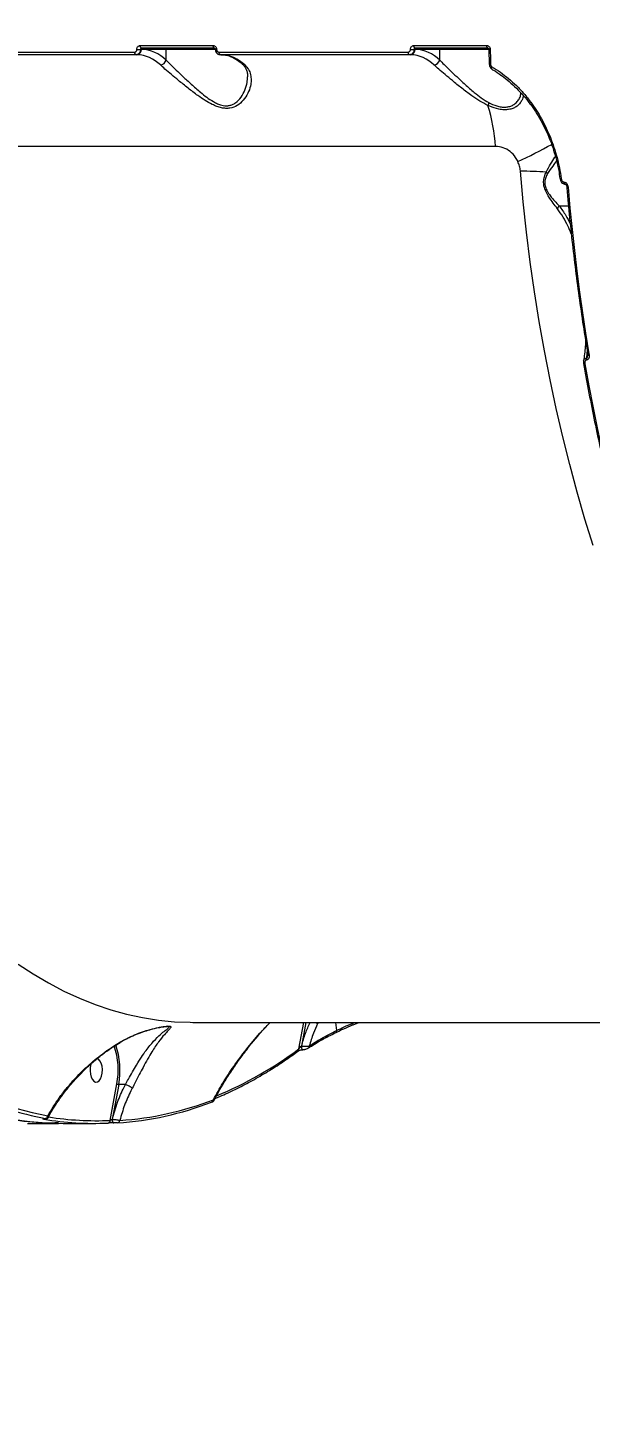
# Model space of a CAD drawing. Header units: millimetres. Extents: x -6028 to 5958, y -6064 to 4137.
# Drawn here: x -2697 to -2486, y 839 to 1356 of the extents above; entities that cross this region are included whole.
import ezdxf

# ---------------------------------------------------------------- set-up
doc = ezdxf.new("R2010")
doc.units = ezdxf.units.MM
for name, color, linetype in [('DIKOM_ОБЪЕКТ', 7, 'Continuous'), ('DIKOM_РАЗМЕР_ЗОНА', 7, 'Continuous'), ('DIKOM_РАЗМЕР_ОБЪЕКТА', 7, 'Continuous')]:
    doc.layers.add(name, color=color, linetype=linetype)
doc.styles.add('style1', font='arial.ttf', dxfattribs={"width": 0.8})
doc.dimstyles.new('1-50', dxfattribs={"dimtxt": 300, "dimasz": 200, "dimexe": 100, "dimexo": 0, "dimgap": 100, "dimtad": 1, "dimtxsty": 'style1', "dimcen": 200, "dimclrd": 7, "dimclre": 7, "dimclrt": 7, "dimadec": 1, "dimazin": 2, "dimtfac": 1, "dimtmove": 0, "dimatfit": 2, "dimfxl": 0, "dimlwd": 25, "dimlwe": 18, "dimarcsym": 0})

# ---------------------------------------------------------------- blocks, each defined once
blk = doc.blocks.new('*D9')
at = {"layer": 'Defpoints', "color": 0, "transparency": 16777216}
for p in [(-6027.56, 1459.58), (4556.58, 1382.7), (4556.58, -5964.37)]:
    blk.add_point(p, dxfattribs=at)
at = {"layer": 'DIKOM_РАЗМЕР_ЗОНА', "color": 7, "lineweight": 18, "transparency": 16777216}
for p, q in [((-6027.56, 1459.58), (-6027.56, -6064.37)), ((4556.58, 1382.7), (4556.58, -6064.37))]:
    blk.add_line(p, q, dxfattribs=at)
at = {"layer": 'DIKOM_РАЗМЕР_ЗОНА', "color": 7, "lineweight": 25, "transparency": 16777216}
blk.add_line((-5827.56, -5964.37), (4356.58, -5964.37), dxfattribs=at)
at = {"layer": 'DIKOM_РАЗМЕР_ЗОНА', "color": 7, "transparency": 16777216}
for points in [[(-5827.56, -5931.03), (-5827.56, -5997.7), (-6027.56, -5964.37)], [(4356.58, -5931.03), (4356.58, -5997.7), (4556.58, -5964.37)]]:
    blk.add_solid(points, dxfattribs=at)
at = {"layer": 'DIKOM_РАЗМЕР_ЗОНА', "color": 7, "transparency": 16777216, "insert": (157.08, -5711.2), "char_height": 300, "attachment_point": 5, "style": 'style1'}
blk.add_mtext('10600', dxfattribs=at)
blk = doc.blocks.new('*D12')
at = {"layer": 'Defpoints', "color": 0, "transparency": 16777216}
for p in [(3056.58, 1987.9), (-4027.97, 676.5), (3056.58, -3714.77)]:
    blk.add_point(p, dxfattribs=at)
at = {"layer": 'DIKOM_РАЗМЕР_ОБЪЕКТА', "color": 7, "lineweight": 18, "transparency": 16777216}
for p, q in [((3056.58, 1987.9), (3056.58, -3814.77)), ((-4027.97, 676.5), (-4027.97, -3814.77))]:
    blk.add_line(p, q, dxfattribs=at)
at = {"layer": 'DIKOM_РАЗМЕР_ОБЪЕКТА', "color": 7, "lineweight": 25, "transparency": 16777216}
blk.add_line((-3827.97, -3714.77), (2856.58, -3714.77), dxfattribs=at)
at = {"layer": 'DIKOM_РАЗМЕР_ОБЪЕКТА', "color": 7, "transparency": 16777216}
for points in [[(-3827.97, -3681.44), (-3827.97, -3748.11), (-4027.97, -3714.77)], [(2856.58, -3681.44), (2856.58, -3748.11), (3056.58, -3714.77)]]:
    blk.add_solid(points, dxfattribs=at)
at = {"layer": 'DIKOM_РАЗМЕР_ОБЪЕКТА', "color": 7, "transparency": 16777216, "insert": (20, -3461.6), "char_height": 300, "attachment_point": 5, "style": 'style1'}
blk.add_mtext('7100', dxfattribs=at)

msp = doc.modelspace()

# ---------------------------------------------------------------- linework, layer by layer
at = {"layer": 'DIKOM_ОБЪЕКТ', "color": 7, "linetype": 'Continuous', "lineweight": 15}
for p, q in [((-2654.959, 1349.236), (-2627.53, 1349.236)), ((-2552.099, 1349.236), (-2524.67, 1349.236)), ((-2728.198, 1346.73), (-2657.054, 1346.73)), ((-2656.539, 1345.771), (-2727.684, 1345.771)), ((-2656.199, 1345.771), (-2656.539, 1345.771)), ((-2654.485, 1347.771), (-2654.845, 1347.771)), ((-2645.217, 1347.771), (-2654.485, 1347.771)), ((-2627.015, 1348.271), (-2654.445, 1348.271)), ((-2645.217, 1343.72), (-2645.217, 1347.771)), ((-2626.67, 1347.771), (-2645.217, 1347.771)), ((-2625.338, 1346.73), (-2554.194, 1346.73)), ((-2553.679, 1345.771), (-2624.824, 1345.771)), ((-2553.339, 1345.771), (-2553.679, 1345.771)), ((-2551.625, 1347.771), (-2551.985, 1347.771)), ((-2542.357, 1347.771), (-2551.625, 1347.771)), ((-2524.155, 1348.271), (-2551.584, 1348.271)), ((-2542.357, 1343.72), (-2542.357, 1347.771)), ((-2523.81, 1347.771), (-2542.357, 1347.771)), ((-2523.841, 1347.751), (-2523.711, 1342.131)), ((-2521.361, 1311.268), (-2821.37, 1311.268)), ((-2497.139, 1299.185), (-2497.14, 1299.18)), ((-2495.628, 1297.867), (-2495.548, 1297.867)), ((-2495.12, 1297.024), (-2495.06, 1297.024)), ((-2497.446, 1288.854), (-2493.946, 1288.854)), ((-2487.12, 1230.918), (-2487.224, 1230.918)), ((-2486.954, 1234.749), (-2487.222, 1231.565)), ((-2487.222, 1231.565), (-2487.118, 1231.565)), ((-2487.118, 1231.565), (-2486.756, 1233.567)), ((-2635.107, 981.771), (-2372.999, 981.771)), ((-2595.263, 971.783), (-2593.41, 981.771)), ((-2592.708, 981.771), (-2594.368, 972.825)), ((-2588.041, 981.771), (-2588.258, 981.298)), ((-2581.492, 981.771), (-2581.121, 978.685)), ((-2581.304, 978), (-2581.316, 977.993)), ((-2574.885, 980.886), (-2572.748, 981.771)), ((-2594.368, 972.825), (-2594.293, 972.825)), ((-2591.676, 972.14), (-2591.696, 972.127)), ((-2593.883, 971.486), (-2593.808, 971.486)), ((-2666.204, 944.896), (-2663.698, 958.583)), ((-2663.027, 958.418), (-2665.433, 945.274)), ((-2660.494, 958.418), (-2663.027, 958.418)), ((-2660.494, 958.418), (-2660.487, 958.417)), ((-2697.28, 943.771), (-2685.637, 943.771)), ((-2690.862, 945.533), (-2690.773, 945.533)), ((-2690.815, 945.529), (-2690.862, 945.533)), ((-2690.815, 945.529), (-2690.726, 945.529)), ((-2690.726, 945.529), (-2690.773, 945.533)), ((-2683.923, 943.771), (-2672.351, 943.771)), ((-2665.433, 945.274), (-2665.405, 945.274)), ((-2664.948, 943.939), (-2664.92, 943.939)), ((-2664.948, 943.939), (-2664.934, 943.939)), ((-2664.92, 943.939), (-2664.905, 943.939))]:
    msp.add_line(p, q, dxfattribs=at)
at = {"layer": 'DIKOM_ОБЪЕКТ', "color": 7, "linetype": 'Continuous', "lineweight": 15, "flags": 128}
for points in [[(-2654.445, 1348.271), (-2654.543, 1348.289), (-2654.637, 1348.343), (-2654.725, 1348.432), (-2654.802, 1348.551), (-2654.866, 1348.697), (-2654.915, 1348.864), (-2654.946, 1349.046), (-2654.959, 1349.236)], [(-2627.015, 1348.271), (-2627.113, 1348.289), (-2627.208, 1348.343), (-2627.296, 1348.432), (-2627.373, 1348.551), (-2627.437, 1348.697), (-2627.486, 1348.864), (-2627.517, 1349.046), (-2627.53, 1349.236)], [(-2551.584, 1348.271), (-2551.683, 1348.289), (-2551.777, 1348.343), (-2551.865, 1348.432), (-2551.942, 1348.551), (-2552.006, 1348.697), (-2552.055, 1348.864), (-2552.086, 1349.046), (-2552.099, 1349.236)], [(-2524.155, 1348.271), (-2524.253, 1348.289), (-2524.348, 1348.343), (-2524.436, 1348.432), (-2524.513, 1348.551), (-2524.577, 1348.697), (-2524.626, 1348.864), (-2524.657, 1349.046), (-2524.67, 1349.236)], [(-2656.539, 1345.771), (-2656.637, 1345.789), (-2656.731, 1345.843), (-2656.819, 1345.931), (-2656.896, 1346.049), (-2656.96, 1346.194), (-2657.009, 1346.36), (-2657.04, 1346.541), (-2657.054, 1346.73)], [(-2624.824, 1345.771), (-2624.922, 1345.789), (-2625.016, 1345.843), (-2625.103, 1345.931), (-2625.181, 1346.049), (-2625.245, 1346.194), (-2625.293, 1346.36), (-2625.325, 1346.541), (-2625.338, 1346.73)], [(-2553.679, 1345.771), (-2553.777, 1345.789), (-2553.871, 1345.843), (-2553.959, 1345.931), (-2554.036, 1346.049), (-2554.1, 1346.194), (-2554.149, 1346.36), (-2554.18, 1346.541), (-2554.194, 1346.73)], [(-2523.356, 1347.732), (-2523.342, 1347.029), (-2523.327, 1346.325), (-2523.312, 1345.622), (-2523.296, 1344.919), (-2523.279, 1344.215), (-2523.262, 1343.512), (-2523.244, 1342.809), (-2523.226, 1342.106)], [(-2522.713, 1340.397), (-2522.761, 1340.433), (-2522.811, 1340.509), (-2522.84, 1340.612), (-2522.846, 1340.739), (-2522.83, 1340.885), (-2522.791, 1341.044), (-2522.732, 1341.212)], [(-2522.605, 1340.373), (-2522.692, 1340.387), (-2522.713, 1340.397)], [(-2508.385, 1327.358), (-2508.404, 1327.399), (-2508.398, 1327.465), (-2508.363, 1327.549), (-2508.299, 1327.647), (-2508.211, 1327.757), (-2508.1, 1327.873)], [(-2484.65, 1161.131), (-2487.756, 1171.101), (-2490.703, 1181.251), (-2493.49, 1191.57), (-2496.113, 1202.049), (-2498.57, 1212.679), (-2500.859, 1223.45), (-2502.978, 1234.351), (-2504.925, 1245.372), (-2506.698, 1256.504), (-2508.295, 1267.735), (-2509.715, 1279.056), (-2510.956, 1290.455), (-2512.018, 1301.923)], [(-2495.119, 1297.024), (-2495.26, 1297.062), (-2495.393, 1297.177), (-2495.505, 1297.36), (-2495.585, 1297.596), (-2495.628, 1297.867)], [(-2495.048, 1297.024), (-2495.179, 1297.062), (-2495.313, 1297.177), (-2495.424, 1297.36), (-2495.505, 1297.596), (-2495.548, 1297.867)], [(-2494.1, 1295.925), (-2493.39, 1287.973), (-2492.6, 1280.05), (-2491.733, 1272.157), (-2490.787, 1264.298), (-2489.764, 1256.476), (-2488.663, 1248.694), (-2487.486, 1240.954), (-2486.233, 1233.259)], [(-2486.729, 1233.404), (-2486.728, 1233.397), (-2486.695, 1233.35), (-2486.626, 1233.311), (-2486.523, 1233.283), (-2486.39, 1233.265), (-2486.233, 1233.259)], [(-2488.274, 1229.608), (-2488.268, 1229.589), (-2488.23, 1229.545), (-2488.158, 1229.508), (-2488.056, 1229.481), (-2487.928, 1229.465), (-2487.777, 1229.459)], [(-2487.777, 1229.459), (-2486.287, 1221.176), (-2484.709, 1212.956), (-2483.042, 1204.801), (-2481.288, 1196.715), (-2479.448, 1188.703), (-2477.522, 1180.767), (-2475.51, 1172.91), (-2473.415, 1165.137)], [(-2700.827, 1003.713), (-2695.141, 999.988), (-2689.399, 996.603), (-2683.606, 993.559), (-2677.768, 990.859), (-2671.891, 988.506), (-2665.979, 986.503), (-2660.039, 984.85), (-2654.076, 983.55), (-2648.094, 982.604), (-2642.101, 982.012), (-2636.101, 981.775), (-2635.107, 981.771)], [(-2594.368, 972.825), (-2594.397, 972.546), (-2594.385, 972.263), (-2594.332, 971.997), (-2594.243, 971.772), (-2594.125, 971.603), (-2593.988, 971.507), (-2593.885, 971.486)], [(-2594.293, 972.825), (-2594.322, 972.546), (-2594.31, 972.263), (-2594.257, 971.997), (-2594.169, 971.772), (-2594.051, 971.603), (-2593.913, 971.507), (-2593.802, 971.486)], [(-2673.501, 966.021), (-2673.746, 964.831), (-2673.809, 963.556), (-2673.684, 962.299), (-2673.382, 961.16), (-2672.926, 960.233), (-2672.355, 959.593), (-2671.714, 959.291), (-2671.055, 959.352), (-2670.432, 959.771), (-2669.894, 960.514), (-2669.487, 961.521), (-2669.241, 962.71), (-2669.179, 963.985), (-2669.304, 965.242), (-2669.606, 966.381), (-2670.061, 967.308), (-2670.632, 967.948), (-2671.111, 968.209)], [(-2627.946, 951.792), (-2628.038, 951.765), (-2628.196, 951.748)], [(-2665.433, 945.274), (-2665.461, 945.038), (-2665.458, 944.796), (-2665.425, 944.562), (-2665.365, 944.351), (-2665.28, 944.174), (-2665.175, 944.041), (-2665.058, 943.962), (-2664.948, 943.939)], [(-2665.405, 945.274), (-2665.433, 945.038), (-2665.43, 944.796), (-2665.397, 944.562), (-2665.337, 944.351), (-2665.252, 944.174), (-2665.147, 944.041), (-2665.029, 943.962), (-2664.92, 943.939)]]:
    msp.add_lwpolyline(points, dxfattribs=at)
at = {"layer": 'DIKOM_ОБЪЕКТ', "color": 7, "linetype": 'Continuous', "lineweight": 15}
for centre, radius, start, end in [((-2656.168, 1370.66), 22.928, 269.87941, 273.30945), ((-2656.354, 1347.638), 1.874, 274.73829, 4.06093), ((-2656.673, 1332.658), 13.121, 44.85822, 87.92849), ((-2654.983, 1334.002), 13.778, 44.85921, 87.92849), ((-2644.749, 1347.804), 0.468, 94.75736, 184.05777), ((-2626.365, 1350.216), 2.489, 262.23672, 273.43341), ((-2624.958, 1332.658), 13.121, 44.85822, 87.92849), ((-2553.308, 1370.65), 22.918, 269.87892, 273.31022), ((-2553.494, 1347.638), 1.874, 274.73803, 4.05725), ((-2553.813, 1332.658), 13.122, 44.85889, 87.92839), ((-2552.123, 1334.001), 13.778, 44.85988, 87.92783), ((-2541.889, 1347.804), 0.468, 94.72752, 184.07186), ((-2523.505, 1350.178), 2.45, 262.12792, 273.50004), ((-2647.524, 1344.283), 2.375, 273.65938, 346.28472), ((-2615.692, 1343.228), 1.315, 228.29023, 271.52516), ((-2544.664, 1344.283), 2.375, 273.65938, 346.28472), ((-2523.375, 1343.927), 1.827, 259.40969, 274.69099), ((-2518.111, 1325.22), 6.264, 156.45248, 166.54744), ((-2588.736, 1306.807), 67.522, 3.78846, 17.11417), ((-2500.514, 1313.797), 0.879, 105.77826, 138.09333), ((-2586.616, 1466.272), 176.779, 294.62083, 299.25205), ((-2511.46, 1173.46), 128.464, 85.92755, 90.24877), ((-2500.205, 1303.367), 2.769, 219.65102, 235.44169), ((-2496.867, 1300.057), 0.918, 252.749, 283.19584), ((-2494.246, 1296.582), 0.673, 239.42178, 282.5174), ((-2495.638, 1286.934), 2.638, 133.27541, 159.99221), ((-2485.355, 1231.234), 1.896, 169.95093, 189.60572), ((-2485.248, 1231.234), 1.899, 169.96962, 189.58704), ((-2581.715, 978.476), 0.629, 310.77381, 19.35839), ((-2691.583, 963.777), 28.365, 349.44802, 18.71128), ((-2692.329, 963.734), 29.78, 349.7167, 18.63339), ((-2684.588, 1092.184), 149.918, 292.89664, 306.5715), ((-2596.022, 971.587), 0.785, 308.9737, 14.51369), ((-2592.138, 972.72), 0.741, 308.58662, 11.63838), ((-2664.93, 1074.767), 130.564, 238.0699, 259.08132), ((-2683.334, 1061.761), 117.991, 245.50874, 269.71419), ((-2667.749, 1067.459), 123.933, 245.85132, 259.39323), ((-2670.923, 1061.659), 117.923, 273.62995, 291.24325), ((-2670.066, 1062.326), 117.663, 273.63, 291.24319), ((-2628.268, 952.567), 0.839, 292.51691, 6.1705), ((-2690.638, 946.619), 0.979, 274.5161, 356.90779), ((-2671.488, 1056.588), 111.817, 260.8034, 272.70852), ((-2691.198, 946.16), 0.793, 270.29597, 308.14116), ((-2672.345, 1055.915), 112.143, 260.32392, 272.70666), ((-2667.124, 944.817), 0.923, 274.67087, 4.93655), ((-2663.523, 944.877), 0.907, 274.22192, 1.36626)]:
    msp.add_arc(centre, radius, start, end, dxfattribs=at)
for points, knots in [([(-2656.217, 1347.732), (-2656.213, 1347.844), (-2656.202, 1348.123), (-2656.056, 1348.546), (-2655.772, 1348.927), (-2655.392, 1349.186), (-2655.104, 1349.219), (-2654.959, 1349.236)], [0, 0, 0, 0, 0.14184969, 0.35673329, 0.57136001, 0.78570939, 1, 1, 1, 1]), ([(-2627.53, 1349.236), (-2627.435, 1349.229), (-2627.196, 1349.21), (-2626.831, 1349.03), (-2626.499, 1348.69), (-2626.268, 1348.24), (-2626.233, 1347.901), (-2626.216, 1347.732)], [0, 0, 0, 0, 0.1406836, 0.3551604, 0.5698739, 0.7848912, 1, 1, 1, 1]), ([(-2553.357, 1347.732), (-2553.353, 1347.844), (-2553.342, 1348.123), (-2553.196, 1348.546), (-2552.912, 1348.927), (-2552.532, 1349.186), (-2552.243, 1349.219), (-2552.099, 1349.236)], [0, 0, 0, 0, 0.1418444, 0.3567199, 0.5713385, 0.7857174, 1, 1, 1, 1]), ([(-2524.67, 1349.236), (-2524.575, 1349.229), (-2524.336, 1349.21), (-2523.971, 1349.03), (-2523.639, 1348.69), (-2523.408, 1348.24), (-2523.373, 1347.901), (-2523.356, 1347.732)], [0, 0, 0, 0, 0.1405828, 0.3550774, 0.5698602, 0.7848734, 1, 1, 1, 1]), ([(-2657.054, 1346.73), (-2656.958, 1346.741), (-2656.765, 1346.763), (-2656.512, 1346.936), (-2656.324, 1347.19), (-2656.226, 1347.472), (-2656.219, 1347.658), (-2656.217, 1347.732)], [0, 0, 0, 0, 0.2142126, 0.4285484, 0.643128, 0.8580713, 1, 1, 1, 1]), ([(-2654.845, 1347.771), (-2654.852, 1347.623), (-2654.869, 1347.251), (-2655.069, 1346.688), (-2655.452, 1346.181), (-2655.962, 1345.837), (-2656.347, 1345.793), (-2656.539, 1345.771)], [0, 0, 0, 0, 0.1417174, 0.3563971, 0.570942, 0.7854431, 1, 1, 1, 1]), ([(-2654.445, 1348.271), (-2654.492, 1348.265), (-2654.588, 1348.254), (-2654.712, 1348.168), (-2654.802, 1348.041), (-2654.845, 1347.9), (-2654.845, 1347.808), (-2654.845, 1347.771)], [0, 0, 0, 0, 0.2139035, 0.4280911, 0.6428367, 0.8578878, 1, 1, 1, 1]), ([(-2626.989, 1348.258), (-2626.972, 1348.258), (-2626.943, 1348.259), (-2626.842, 1348.172), (-2626.764, 1348.05), (-2626.712, 1347.896), (-2626.696, 1347.747), (-2626.705, 1347.661), (-2626.709, 1347.63)], [0, 0, 0, 0, 0.275494, 0.4589016, 0.6094236, 0.7621639, 0.9132705, 1, 1, 1, 1]), ([(-2626.687, 1347.751), (-2626.689, 1347.693), (-2626.704, 1347.379), (-2626.51, 1346.81), (-2626.058, 1346.2), (-2625.445, 1345.853), (-2624.953, 1345.727), (-2624.7, 1345.788), (-2624.656, 1345.798)], [0, 0, 0, 0, 0.0539307, 0.2916888, 0.5387605, 0.7514189, 0.9573301, 1, 1, 1, 1]), ([(-2626.216, 1347.732), (-2626.204, 1347.62), (-2626.181, 1347.394), (-2626.027, 1347.094), (-2625.804, 1346.867), (-2625.561, 1346.747), (-2625.402, 1346.735), (-2625.338, 1346.73)], [0, 0, 0, 0, 0.215124, 0.4301624, 0.6449454, 0.8594382, 1, 1, 1, 1]), ([(-2624.484, 1345.771), (-2624.214, 1345.763), (-2623.379, 1345.741), (-2621.981, 1345.478), (-2620.296, 1344.86), (-2618.64, 1343.929), (-2617.402, 1342.999), (-2616.722, 1342.386), (-2616.57, 1342.249)], [0, 0, 0, 0, 0.1027316, 0.3181888, 0.5309252, 0.7384687, 0.9415052, 1, 1, 1, 1]), ([(-2554.194, 1346.73), (-2554.097, 1346.741), (-2553.905, 1346.763), (-2553.652, 1346.936), (-2553.463, 1347.19), (-2553.366, 1347.472), (-2553.359, 1347.658), (-2553.357, 1347.732)], [0, 0, 0, 0, 0.214201, 0.4285815, 0.6431775, 0.8580858, 1, 1, 1, 1]), ([(-2551.985, 1347.771), (-2551.992, 1347.623), (-2552.009, 1347.251), (-2552.209, 1346.688), (-2552.592, 1346.181), (-2553.102, 1345.837), (-2553.487, 1345.793), (-2553.679, 1345.771)], [0, 0, 0, 0, 0.1417154, 0.3564059, 0.5709496, 0.7854684, 1, 1, 1, 1]), ([(-2551.584, 1348.271), (-2551.632, 1348.265), (-2551.728, 1348.254), (-2551.852, 1348.168), (-2551.942, 1348.041), (-2551.985, 1347.9), (-2551.985, 1347.808), (-2551.985, 1347.771)], [0, 0, 0, 0, 0.2138993, 0.4281176, 0.642761, 0.8578906, 1, 1, 1, 1]), ([(-2524.129, 1348.258), (-2524.112, 1348.258), (-2524.083, 1348.259), (-2523.982, 1348.172), (-2523.904, 1348.05), (-2523.852, 1347.896), (-2523.836, 1347.747), (-2523.845, 1347.661), (-2523.849, 1347.63)], [0, 0, 0, 0, 0.2756112, 0.4590119, 0.6094183, 0.7622162, 0.9132965, 1, 1, 1, 1]), ([(-2615.657, 1341.913), (-2615.156, 1341.368), (-2614.137, 1340.259), (-2613.394, 1338.286), (-2613.159, 1336.157), (-2613.46, 1333.789), (-2614.378, 1331.211), (-2616.022, 1328.641), (-2618.278, 1326.597), (-2620.666, 1325.651), (-2622.724, 1325.521), (-2624.389, 1325.737), (-2626.128, 1326.258), (-2628.219, 1327.174), (-2630.62, 1328.559), (-2633.666, 1330.641), (-2637.023, 1333.207), (-2640.355, 1335.908), (-2643.266, 1338.334), (-2645.605, 1340.322), (-2646.818, 1341.414), (-2647.372, 1341.913)], [0, 0, 0, 0, 0.0545835, 0.1110311, 0.165946, 0.2220125, 0.2890725, 0.3579596, 0.4226722, 0.4774042, 0.5047505, 0.5331009, 0.5623553, 0.5923813, 0.6398886, 0.6885837, 0.7592842, 0.8320586, 0.8901594, 0.9498669, 1, 1, 1, 1]), ([(-2645.217, 1343.72), (-2644.699, 1343.196), (-2643.578, 1342.06), (-2641.429, 1339.979), (-2638.8, 1337.466), (-2635.754, 1334.621), (-2632.741, 1331.948), (-2629.957, 1329.732), (-2627.814, 1328.281), (-2625.904, 1327.296), (-2624.072, 1326.642), (-2622.551, 1326.498), (-2621.212, 1326.689), (-2620.196, 1327.015), (-2618.577, 1327.961), (-2616.888, 1329.797), (-2615.485, 1332.476), (-2614.701, 1335.102), (-2614.623, 1336.742), (-2614.59, 1337.44)], [0, 0, 0, 0, 0.0614323, 0.1331421, 0.2068029, 0.2939322, 0.3833541, 0.4406175, 0.4990525, 0.5330416, 0.5679399, 0.6178988, 0.6312058, 0.6623754, 0.6945836, 0.7715352, 0.8535153, 0.9377496, 1, 1, 1, 1]), ([(-2616.598, 1342.24), (-2616.483, 1342.143), (-2616.037, 1341.766), (-2615.486, 1340.995), (-2614.928, 1339.888), (-2614.611, 1338.701), (-2614.603, 1337.826), (-2614.6, 1337.443)], [0, 0, 0, 0, 0.0752306, 0.2906171, 0.5342434, 0.7957386, 1, 1, 1, 1]), ([(-2524.204, 1326.677), (-2525.25, 1327.199), (-2527.346, 1328.246), (-2530.628, 1330.523), (-2534.09, 1333.137), (-2537.435, 1335.862), (-2540.344, 1338.279), (-2542.716, 1340.297), (-2543.941, 1341.399), (-2544.512, 1341.913)], [0, 0, 0, 0, 0.1281542, 0.2567392, 0.4268153, 0.5968762, 0.737308, 0.8775704, 1, 1, 1, 1]), ([(-2542.357, 1343.72), (-2541.823, 1343.18), (-2540.682, 1342.024), (-2538.501, 1339.913), (-2535.859, 1337.391), (-2532.808, 1334.538), (-2529.704, 1331.807), (-2526.731, 1329.414), (-2524.822, 1328.292), (-2523.854, 1327.722)], [0, 0, 0, 0, 0.12270663, 0.26246217, 0.40601678, 0.57492442, 0.74826199, 0.87236568, 1, 1, 1, 1]), ([(-2523.695, 1342.131), (-2523.695, 1342.044), (-2523.698, 1341.7), (-2523.479, 1341.144), (-2523.093, 1340.617), (-2522.755, 1340.447), (-2522.627, 1340.383)], [0, 0, 0, 0, 0.1191489, 0.4714917, 0.799808, 1, 1, 1, 1]), ([(-2523.226, 1342.106), (-2523.213, 1341.993), (-2523.188, 1341.767), (-2523.032, 1341.468), (-2522.863, 1341.293), (-2522.754, 1341.226), (-2522.732, 1341.212)], [0, 0, 0, 0, 0.306716, 0.6132657, 0.9194388, 1, 1, 1, 1]), ([(-2522.766, 1340.295), (-2522.56, 1340.182), (-2521.376, 1339.532), (-2520.256, 1338.727), (-2519.331, 1338.062)], [0, 0, 0, 0, 0.17450839, 1, 1, 1, 1]), ([(-2522.732, 1341.212), (-2521.648, 1340.543), (-2519.482, 1339.206), (-2516.407, 1336.819), (-2513.462, 1334.143), (-2510.661, 1331.18), (-2508.953, 1328.975), (-2508.1, 1327.873)], [0, 0, 0, 0, 0.1976815, 0.3953833, 0.5930883, 0.7965469, 1, 1, 1, 1]), ([(-2519.331, 1338.062), (-2519.271, 1338.022), (-2518.203, 1337.31), (-2516.242, 1335.675), (-2513.469, 1333.16), (-2510.887, 1330.355), (-2509.217, 1328.389), (-2508.46, 1327.313), (-2508.451, 1327.299)], [0, 0, 0, 0, 0.0146895, 0.2594947, 0.5052794, 0.7513854, 0.996985, 1, 1, 1, 1]), ([(-2511.03, 1330.47), (-2511.028, 1330.456), (-2510.959, 1329.804), (-2511.383, 1328.709), (-2512.272, 1327.258), (-2513.471, 1326.222), (-2514.886, 1325.501), (-2516.394, 1325.092), (-2518.154, 1324.984), (-2520.54, 1325.284), (-2522.622, 1325.979), (-2523.992, 1326.583), (-2524.204, 1326.677)], [0, 0, 0, 0, 0.0035363, 0.1675427, 0.2942504, 0.4242333, 0.5176131, 0.6133144, 0.7076992, 0.8056962, 0.9699628, 1, 1, 1, 1]), ([(-2523.854, 1327.722), (-2523.659, 1327.624), (-2522.41, 1326.996), (-2520.57, 1326.296), (-2518.462, 1325.979), (-2517.363, 1326.029), (-2516.302, 1326.209), (-2515.289, 1326.529), (-2513.991, 1327.292), (-2512.896, 1328.396), (-2512.065, 1329.783), (-2511.898, 1330.802), (-2511.815, 1331.309)], [0, 0, 0, 0, 0.0313165, 0.2005478, 0.2886454, 0.3801545, 0.3970718, 0.4935572, 0.5929477, 0.7266686, 0.8640988, 1, 1, 1, 1]), ([(-2508.417, 1327.333), (-2508.072, 1326.88), (-2506.956, 1325.415), (-2505.269, 1322.736), (-2503.381, 1319.323), (-2502.026, 1316.52), (-2501.372, 1314.832), (-2501.194, 1314.374)], [0, 0, 0, 0, 0.1172791, 0.3790668, 0.6408606, 0.9023861, 1, 1, 1, 1]), ([(-2508.1, 1327.873), (-2506.696, 1325.837), (-2503.854, 1321.717), (-2501.795, 1317.019), (-2500.753, 1314.642)], [0, 0, 0, 0, 0.4941773, 1, 1, 1, 1]), ([(-2501.188, 1314.375), (-2501.077, 1314.116), (-2500.452, 1312.659), (-2499.526, 1309.892), (-2498.439, 1306.09), (-2497.641, 1302.505), (-2497.31, 1300.189), (-2497.166, 1299.181)], [0, 0, 0, 0, 0.0540292, 0.3030856, 0.5536395, 0.8056002, 1, 1, 1, 1]), ([(-2500.753, 1314.642), (-2499.843, 1312.157), (-2498.002, 1307.124), (-2497.109, 1301.838), (-2496.658, 1299.163)], [0, 0, 0, 0, 0.493843, 1, 1, 1, 1]), ([(-2512.968, 1305.565), (-2513.238, 1306.084), (-2513.994, 1307.538), (-2515.858, 1309.463), (-2518.496, 1310.979), (-2520.4, 1311.171), (-2521.361, 1311.268)], [0, 0, 0, 0, 0.15296336, 0.42837171, 0.71144055, 1, 1, 1, 1]), ([(-2512.018, 1301.923), (-2512.023, 1301.981), (-2512.081, 1302.622), (-2512.295, 1303.875), (-2512.74, 1304.994), (-2512.968, 1305.565)], [0, 0, 0, 0, 0.04680934, 0.51427472, 1, 1, 1, 1]), ([(-2502.337, 1301.6), (-2501.785, 1302.639), (-2500.679, 1304.719), (-2499.452, 1306.596), (-2498.947, 1307.388), (-2498.878, 1307.496)], [0, 0, 0, 0, 0.4629119, 0.92664574, 1, 1, 1, 1]), ([(-2498.418, 1305.806), (-2498.898, 1305.197), (-2499.97, 1303.838), (-2501.134, 1302.065), (-2501.776, 1301.086)], [0, 0, 0, 0, 0.4484719, 1, 1, 1, 1]), ([(-2498.116, 1287.836), (-2498.644, 1288.522), (-2499.706, 1289.901), (-2501.192, 1292), (-2502.442, 1294.145), (-2503.201, 1296.174), (-2503.364, 1298.195), (-2503.038, 1299.987), (-2502.577, 1301.048), (-2502.337, 1301.6)], [0, 0, 0, 0, 0.1836418, 0.3692286, 0.5090697, 0.6522033, 0.7508517, 0.8702074, 1, 1, 1, 1]), ([(-2501.776, 1301.086), (-2502.042, 1300.602), (-2502.544, 1299.687), (-2502.937, 1298.088), (-2502.801, 1296.365), (-2502.338, 1295.219), (-2501.673, 1293.972), (-2500.69, 1292.542), (-2499.135, 1290.677), (-2498.009, 1289.462), (-2497.446, 1288.854)], [0, 0, 0, 0, 0.1297981, 0.2451254, 0.3384642, 0.4557857, 0.4772304, 0.6177215, 0.808693, 1, 1, 1, 1]), ([(-2497.127, 1299.182), (-2497.117, 1299.095), (-2497.073, 1298.692), (-2496.803, 1298.07), (-2496.303, 1297.448), (-2495.732, 1297.121), (-2495.312, 1296.988), (-2495.118, 1297.024), (-2495.117, 1297.024)], [0, 0, 0, 0, 0.08172399, 0.37599777, 0.61052012, 0.81276715, 0.99919238, 1, 1, 1, 1]), ([(-2496.658, 1299.163), (-2496.623, 1298.997), (-2496.555, 1298.67), (-2496.325, 1298.267), (-2496.059, 1298.005), (-2495.822, 1297.883), (-2495.682, 1297.871), (-2495.628, 1297.867)], [0, 0, 0, 0, 0.27344827, 0.53929004, 0.7386525, 0.89890363, 1, 1, 1, 1]), ([(-2495.548, 1297.867), (-2495.453, 1297.857), (-2495.234, 1297.836), (-2494.883, 1297.635), (-2494.521, 1297.246), (-2494.215, 1296.652), (-2494.14, 1296.176), (-2494.1, 1295.925)], [0, 0, 0, 0, 0.1205811, 0.278369, 0.4705789, 0.7208216, 1, 1, 1, 1]), ([(-2495.062, 1297.025), (-2495.063, 1297.025), (-2495.064, 1297.026), (-2495.024, 1297.005), (-2494.962, 1296.951), (-2494.87, 1296.845), (-2494.755, 1296.658), (-2494.627, 1296.326), (-2494.581, 1296.024), (-2494.582, 1295.839), (-2494.582, 1295.82)], [0, 0, 0, 0, 0.0375097, 0.1024663, 0.1787274, 0.2648736, 0.4087246, 0.6209593, 0.960063, 1, 1, 1, 1]), ([(-2494.589, 1296.002), (-2494.416, 1294.01), (-2493.916, 1288.231), (-2492.965, 1278.708), (-2491.684, 1267.461), (-2490.242, 1256.286), (-2488.672, 1245.388), (-2487.463, 1237.78), (-2486.806, 1233.863), (-2486.729, 1233.404)], [0, 0, 0, 0, 0.093996, 0.2725775, 0.4511647, 0.6297535, 0.8083441, 0.9775396, 1, 1, 1, 1]), ([(-2492.895, 1278.327), (-2493.301, 1279.338), (-2494.192, 1281.555), (-2495.922, 1284.757), (-2497.383, 1286.807), (-2498.116, 1287.836)], [0, 0, 0, 0, 0.294327, 0.6458028, 1, 1, 1, 1]), ([(-2497.446, 1288.854), (-2496.573, 1287.69), (-2495.009, 1285.604), (-2493.811, 1283.218), (-2493.281, 1282.164)], [0, 0, 0, 0, 0.5579933, 1, 1, 1, 1]), ([(-2487.51, 1238.239), (-2487.523, 1237.949), (-2487.623, 1235.821), (-2487.877, 1233.279), (-2488.22, 1231.027), (-2488.28, 1230.632)], [0, 0, 0, 0, 0.1151609, 0.8449225, 1, 1, 1, 1]), ([(-2488.292, 1230.615), (-2488.302, 1230.57), (-2488.365, 1230.272), (-2488.355, 1229.922), (-2488.272, 1229.637), (-2488.264, 1229.608)], [0, 0, 0, 0, 0.137706, 0.9119798, 1, 1, 1, 1]), ([(-2488.271, 1230.63), (-2488.251, 1230.771), (-2488.212, 1231.057), (-2487.944, 1231.34), (-2487.612, 1231.523), (-2487.354, 1231.551), (-2487.222, 1231.565)], [0, 0, 0, 0, 0.2776612, 0.5635324, 0.7758799, 1, 1, 1, 1]), ([(-2487.224, 1230.918), (-2487.291, 1230.909), (-2487.424, 1230.891), (-2487.601, 1230.745), (-2487.759, 1230.464), (-2487.841, 1230.013), (-2487.799, 1229.649), (-2487.777, 1229.459)], [0, 0, 0, 0, 0.120631, 0.2406513, 0.4168793, 0.6949754, 1, 1, 1, 1]), ([(-2486.233, 1233.259), (-2486.199, 1232.954), (-2486.135, 1232.367), (-2486.275, 1231.642), (-2486.532, 1231.193), (-2486.811, 1230.961), (-2487.017, 1230.932), (-2487.12, 1230.918)], [0, 0, 0, 0, 0.3047438, 0.5876301, 0.7664594, 0.8828631, 1, 1, 1, 1]), ([(-2487.118, 1231.565), (-2487.103, 1231.567), (-2487.07, 1231.572), (-2487.012, 1231.618), (-2486.909, 1231.763), (-2486.788, 1232.086), (-2486.761, 1232.386), (-2486.745, 1232.563)], [0, 0, 0, 0, 0.0455183, 0.1015923, 0.203396, 0.5305426, 1, 1, 1, 1]), ([(-2486.749, 1233.403), (-2486.731, 1233.328), (-2486.655, 1233.027), (-2486.668, 1232.685), (-2486.718, 1232.492), (-2486.724, 1232.47)], [0, 0, 0, 0, 0.2252403, 0.9124125, 1, 1, 1, 1]), ([(-2488.274, 1229.607), (-2487.937, 1227.696), (-2486.959, 1222.151), (-2485.223, 1213.053), (-2483.017, 1202.358), (-2480.66, 1191.785), (-2478.152, 1181.342), (-2475.892, 1172.54), (-2474.445, 1167.246), (-2473.925, 1165.344)], [0, 0, 0, 0, 0.0864645, 0.250743, 0.4150272, 0.5793142, 0.7436048, 0.9078986, 1, 1, 1, 1]), ([(-2662.555, 974.313), (-2660.745, 975.283), (-2657.077, 977.248), (-2652.085, 978.893), (-2648.522, 979.749), (-2646.488, 980.119), (-2645.08, 980.308), (-2643.996, 980.366), (-2643.34, 980.255), (-2643.326, 980.016), (-2643.592, 979.537), (-2644.378, 978.734), (-2645.986, 977.034), (-2648.06, 974.509), (-2650.212, 971.336), (-2652.176, 968.015), (-2653.767, 965.084), (-2655.317, 962.083), (-2656.661, 959.423), (-2657.541, 957.727), (-2657.91, 957.016)], [0, 0, 0, 0, 0.0952092, 0.1929576, 0.2448012, 0.2710719, 0.298172, 0.324292, 0.3503892, 0.3910763, 0.4019437, 0.4719632, 0.5438097, 0.6393976, 0.7378521, 0.7988556, 0.8613652, 0.9113758, 0.9628371, 1, 1, 1, 1]), ([(-2662.507, 974.22), (-2662.422, 974.276), (-2661.44, 974.917), (-2659.396, 975.952), (-2656.364, 977.322), (-2653.426, 978.379), (-2650.84, 979.143), (-2648.941, 979.614), (-2647.915, 979.813), (-2647.531, 979.887)], [0, 0, 0, 0, 0.0186349, 0.2148886, 0.418974, 0.6308121, 0.7913829, 0.9218669, 1, 1, 1, 1]), ([(-2660.487, 958.417), (-2660.487, 958.417), (-2660.111, 959.075), (-2659.248, 960.673), (-2657.859, 963.152), (-2656.235, 965.956), (-2654.505, 968.704), (-2652.348, 971.799), (-2649.88, 974.779), (-2647.502, 977.137), (-2645.491, 978.746), (-2644.511, 979.504), (-2644.043, 979.962), (-2643.98, 980.171), (-2644.26, 980.287), (-2644.624, 980.266), (-2644.663, 980.263)], [0, 0, 0, 0, 0.0000339, 0.0533983, 0.1277328, 0.2021487, 0.2941236, 0.3862194, 0.5316526, 0.6773073, 0.7825131, 0.8873239, 0.9029889, 0.9602952, 0.9957531, 1, 1, 1, 1]), ([(-2647.531, 979.887), (-2647.425, 979.909), (-2646.903, 980.016), (-2646.098, 980.136), (-2645.272, 980.238), (-2644.778, 980.27), (-2644.683, 980.268), (-2644.663, 980.267)], [0, 0, 0, 0, 0.0873312, 0.4314252, 0.7137895, 0.9385435, 1, 1, 1, 1]), ([(-2627.433, 952.658), (-2626.276, 954.758), (-2623.962, 958.958), (-2619.827, 965.249), (-2615.193, 971.49), (-2610.65, 977.059), (-2607.377, 980.402), (-2606.038, 981.771)], [0, 0, 0, 0, 0.2104822, 0.4209713, 0.6359995, 0.8510033, 1, 1, 1, 1]), ([(-2627.128, 952.466), (-2626.805, 953.106), (-2625.753, 955.19), (-2623.686, 958.739), (-2620.928, 963.128), (-2617.856, 967.576), (-2614.642, 971.881), (-2611.231, 976.072), (-2608.415, 979.326), (-2606.583, 981.217), (-2606.046, 981.771)], [0, 0, 0, 0, 0.06379661, 0.20743258, 0.35431628, 0.50441002, 0.65770432, 0.79464873, 0.93981851, 1, 1, 1, 1]), ([(-2594.293, 972.825), (-2593.836, 974.461), (-2592.991, 977.49), (-2591.701, 980.422), (-2591.108, 981.771)], [0, 0, 0, 0, 0.5400511, 1, 1, 1, 1]), ([(-2588.258, 981.298), (-2588.804, 980.092), (-2590.053, 977.33), (-2590.923, 974.477), (-2591.412, 972.869)], [0, 0, 0, 0, 0.4365673, 1, 1, 1, 1]), ([(-2591.412, 972.869), (-2589.936, 973.819), (-2586.948, 975.742), (-2583.079, 977.696), (-2581.121, 978.685)], [0, 0, 0, 0, 0.4937693, 1, 1, 1, 1]), ([(-2589.069, 981.771), (-2589.053, 981.763), (-2588.842, 981.658), (-2588.572, 981.5), (-2588.347, 981.359), (-2588.27, 981.306), (-2588.258, 981.298)], [0, 0, 0, 0, 0.0430245, 0.6006266, 0.9379577, 1, 1, 1, 1]), ([(-2586.425, 975.337), (-2585.711, 975.729), (-2584.105, 976.61), (-2582.37, 977.501), (-2581.327, 977.99), (-2581.317, 977.995)], [0, 0, 0, 0, 0.4429172, 0.9946725, 1, 1, 1, 1]), ([(-2581.299, 977.991), (-2580.585, 978.336), (-2578.877, 979.163), (-2576.718, 980.132), (-2575.242, 980.739), (-2574.885, 980.886)], [0, 0, 0, 0, 0.3520171, 0.8431362, 1, 1, 1, 1]), ([(-2581.121, 978.685), (-2579.212, 979.607), (-2577.019, 980.666), (-2574.51, 981.644), (-2574.185, 981.771)], [0, 0, 0, 0, 0.8704248, 1, 1, 1, 1]), ([(-2689.661, 946.566), (-2688.313, 948.855), (-2686.276, 952.316), (-2682.801, 956.824), (-2679.365, 960.816), (-2674.876, 965.301), (-2670.06, 969.283), (-2665.89, 972.26), (-2663.666, 973.629), (-2662.555, 974.313)], [0, 0, 0, 0, 0.22271523, 0.33673388, 0.45074795, 0.63100333, 0.81327897, 0.90664497, 1, 1, 1, 1]), ([(-2689.434, 946.104), (-2689.348, 946.278), (-2688.728, 947.534), (-2687.32, 949.868), (-2685.203, 953.089), (-2682.812, 956.278), (-2680.191, 959.417), (-2677.37, 962.452), (-2674.391, 965.336), (-2671.309, 968.026), (-2668.145, 970.494), (-2665.22, 972.567), (-2663.303, 973.73), (-2662.504, 974.214)], [0, 0, 0, 0, 0.0168037, 0.1206204, 0.2249347, 0.3297337, 0.4349792, 0.5404528, 0.6430342, 0.7429649, 0.839764, 0.9332294, 1, 1, 1, 1]), ([(-2662.555, 974.313), (-2662.544, 974.293), (-2662.511, 974.234), (-2662.508, 974.225), (-2662.507, 974.219)], [0, 0, 0, 0, 0.3318152, 1, 1, 1, 1]), ([(-2595.263, 971.783), (-2595.211, 971.891), (-2595.1, 972.118), (-2594.897, 972.421), (-2594.692, 972.652), (-2594.538, 972.77), (-2594.434, 972.818), (-2594.39, 972.822), (-2594.368, 972.825)], [0, 0, 0, 0, 0.2759086, 0.5811957, 0.7840816, 0.9046186, 0.9531543, 1, 1, 1, 1]), ([(-2594.293, 972.825), (-2594.099, 972.818), (-2593.711, 972.806), (-2593.044, 972.804), (-2592.385, 972.814), (-2591.808, 972.836), (-2591.537, 972.859), (-2591.412, 972.869)], [0, 0, 0, 0, 0.1951248, 0.3899326, 0.5934466, 0.8140361, 1, 1, 1, 1]), ([(-2593.103, 971.572), (-2592.953, 971.606), (-2592.593, 971.688), (-2592.105, 971.875), (-2591.833, 972.058), (-2591.707, 972.143)], [0, 0, 0, 0, 0.2746753, 0.6627009, 1, 1, 1, 1]), ([(-2591.68, 972.146), (-2591.679, 972.147), (-2591.003, 972.607), (-2589.453, 973.59), (-2587.693, 974.652), (-2586.605, 975.239), (-2586.425, 975.337)], [0, 0, 0, 0, 0.0004809, 0.4546737, 0.9097175, 1, 1, 1, 1]), ([(-2626.779, 953.147), (-2626.187, 953.392), (-2623.655, 954.441), (-2619.207, 956.512), (-2613.455, 959.48), (-2607.748, 962.762), (-2602.188, 966.282), (-2598.126, 969.084), (-2595.948, 970.672), (-2595.529, 970.977)], [0, 0, 0, 0, 0.0556279, 0.2380833, 0.420579, 0.603126, 0.7857226, 0.9588057, 1, 1, 1, 1]), ([(-2595.523, 970.98), (-2595.521, 970.982), (-2595.502, 970.998), (-2595.337, 971.101), (-2595.045, 971.234), (-2594.685, 971.359), (-2594.45, 971.409), (-2594.366, 971.427)], [0, 0, 0, 0, 0.0302019, 0.261057, 0.5741691, 0.8480843, 1, 1, 1, 1]), ([(-2594.366, 971.427), (-2594.344, 971.433), (-2594.242, 971.456), (-2594.08, 971.476), (-2593.935, 971.487), (-2593.892, 971.485), (-2593.886, 971.485)], [0, 0, 0, 0, 0.1319746, 0.5880282, 0.9382137, 1, 1, 1, 1]), ([(-2593.801, 971.494), (-2593.611, 971.497), (-2593.377, 971.501), (-2593.146, 971.561), (-2593.103, 971.572)], [0, 0, 0, 0, 0.8130188, 1, 1, 1, 1]), ([(-2665.405, 945.274), (-2664.811, 947.441), (-2663.684, 951.55), (-2661.784, 955.897), (-2660.67, 958.074), (-2660.494, 958.418)], [0, 0, 0, 0, 0.4843401, 0.9185188, 1, 1, 1, 1]), ([(-2663.698, 958.583), (-2663.691, 958.578), (-2663.672, 958.566), (-2663.615, 958.536), (-2663.509, 958.494), (-2663.349, 958.452), (-2663.179, 958.423), (-2663.078, 958.42), (-2663.027, 958.418)], [0, 0, 0, 0, 0.0536722, 0.1414189, 0.3560987, 0.570757, 0.7854548, 1, 1, 1, 1]), ([(-2657.91, 957.016), (-2658.083, 956.684), (-2659.169, 954.606), (-2660.961, 950.595), (-2662.057, 946.822), (-2662.616, 944.898)], [0, 0, 0, 0, 0.08499187, 0.53346926, 1, 1, 1, 1]), ([(-2657.91, 957.016), (-2657.921, 957.024), (-2658.014, 957.092), (-2658.265, 957.257), (-2658.754, 957.544), (-2659.339, 957.862), (-2659.952, 958.172), (-2660.309, 958.335), (-2660.487, 958.417)], [0, 0, 0, 0, 0.0259454, 0.2095736, 0.4071824, 0.604771, 0.8024043, 1, 1, 1, 1]), ([(-2685.68, 943.939), (-2687.436, 943.901), (-2693.307, 943.773), (-2703.281, 944.983), (-2715.426, 947.579), (-2725.338, 950.655), (-2731.098, 953.267), (-2732.968, 954.115)], [0, 0, 0, 0, 0.1104767, 0.3692955, 0.6279035, 0.8792121, 1, 1, 1, 1]), ([(-2627.955, 951.807), (-2627.85, 951.842), (-2627.649, 951.909), (-2627.403, 952.074), (-2627.189, 952.265), (-2627.122, 952.415), (-2627.103, 952.458)], [0, 0, 0, 0, 0.33708017, 0.64236154, 0.89685732, 1, 1, 1, 1]), ([(-2627.433, 952.658), (-2627.301, 952.613), (-2627.078, 952.539), (-2627.109, 952.484), (-2627.121, 952.462)], [0, 0, 0, 0, 0.5934029, 1, 1, 1, 1]), ([(-2690.729, 945.53), (-2690.714, 945.529), (-2690.568, 945.528), (-2690.374, 945.537), (-2690.145, 945.564), (-2689.9, 945.642), (-2689.673, 945.784), (-2689.5, 945.945), (-2689.449, 946.076), (-2689.437, 946.106)], [0, 0, 0, 0, 0.0278443, 0.271055, 0.4682034, 0.6031193, 0.7572305, 0.94308, 1, 1, 1, 1]), ([(-2689.661, 946.566), (-2689.643, 946.551), (-2689.519, 946.448), (-2689.381, 946.278), (-2689.418, 946.157), (-2689.434, 946.103)], [0, 0, 0, 0, 0.0877686, 0.6018849, 1, 1, 1, 1]), ([(-2691.193, 945.367), (-2691.211, 945.37), (-2691.338, 945.392), (-2691.488, 945.43), (-2691.53, 945.475), (-2691.427, 945.507), (-2691.212, 945.529), (-2690.979, 945.532), (-2690.862, 945.533)], [0, 0, 0, 0, 0.0392697, 0.2872501, 0.4951939, 0.6710344, 0.8353112, 1, 1, 1, 1]), ([(-2691.201, 945.515), (-2691.201, 945.515), (-2691.207, 945.513), (-2691.176, 945.518), (-2691.082, 945.524), (-2690.923, 945.53), (-2690.771, 945.528), (-2690.712, 945.527)], [0, 0, 0, 0, 0.0029873, 0.1907873, 0.4376069, 0.7828597, 1, 1, 1, 1]), ([(-2690.773, 945.533), (-2690.697, 945.534), (-2690.546, 945.536), (-2690.407, 945.55), (-2690.343, 945.57), (-2690.372, 945.6), (-2690.468, 945.626), (-2690.549, 945.641), (-2690.561, 945.643)], [0, 0, 0, 0, 0.1673931, 0.334404, 0.5090913, 0.7130676, 0.9576912, 1, 1, 1, 1]), ([(-2664.934, 943.939), (-2665, 943.939), (-2665.218, 943.939), (-2665.653, 943.934), (-2666.198, 943.925), (-2666.706, 943.911), (-2666.935, 943.901), (-2667.049, 943.897)], [0, 0, 0, 0, 0.0931616, 0.3038588, 0.530239, 0.765125, 1, 1, 1, 1]), ([(-2666.204, 944.896), (-2666.159, 944.941), (-2666.071, 945.027), (-2665.888, 945.142), (-2665.708, 945.223), (-2665.577, 945.258), (-2665.495, 945.272), (-2665.456, 945.273), (-2665.433, 945.274)], [0, 0, 0, 0, 0.2685318, 0.5227708, 0.7425779, 0.8690132, 0.9240795, 1, 1, 1, 1]), ([(-2665.405, 945.274), (-2665.317, 945.27), (-2665.024, 945.259), (-2664.442, 945.213), (-2663.717, 945.125), (-2663.051, 945.013), (-2662.761, 944.937), (-2662.616, 944.898)], [0, 0, 0, 0, 0.0942152, 0.3122738, 0.5411649, 0.7714085, 1, 1, 1, 1]), ([(-2663.457, 943.972), (-2663.535, 943.968), (-2663.69, 943.96), (-2664.037, 943.95), (-2664.412, 943.943), (-2664.711, 943.94), (-2664.861, 943.939), (-2664.905, 943.939)], [0, 0, 0, 0, 0.23365774, 0.46728517, 0.69545848, 0.90859949, 1, 1, 1, 1])]:
    msp.add_open_spline(points, degree=3, knots=knots, dxfattribs=at)

# ---------------------------------------------------------------- dimensions: what is measured, and where the dimension line sits
at = {"layer": 'DIKOM_РАЗМЕР_ЗОНА'}
dim = msp.add_linear_dim(base=(4556.575, -5964.368), p1=(-6027.562, 1459.576), p2=(4556.575, 1382.704), text='10600', dimstyle='1-50', dxfattribs=at)
dim.commit()
dim.dimension.update_dxf_attribs({"geometry": '*D9', "text_midpoint": (157.08, -5964.368), "dimtype": 160})
at = {"layer": 'DIKOM_РАЗМЕР_ОБЪЕКТА'}
dim = msp.add_linear_dim(base=(3056.575, -3714.774), p1=(-4027.972, 676.501), p2=(3056.575, 1987.897), text='7100', dimstyle='1-50', dxfattribs=at)
dim.commit()
dim.dimension.update_dxf_attribs({"geometry": '*D12', "text_midpoint": (20, -3714.774), "dimtype": 160})

doc.saveas('drawing.dxf')
